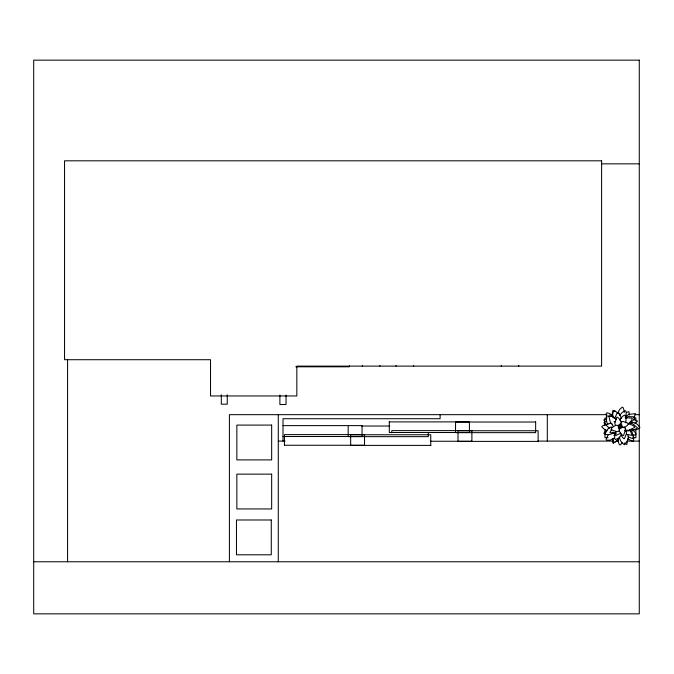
<?xml version="1.0" encoding="UTF-8"?>
<svg xmlns="http://www.w3.org/2000/svg" width="674" height="674" viewBox="0 0 674 674"><rect width="100%" height="100%" fill="white"/><g stroke="black" fill="none" stroke-linecap="round" stroke-linejoin="round"><path stroke-width="1.01" d="M612.009 415.664L612.995 410.306L615.32 411.637M619.895 427.67L619.153 428.201M619.701 426.027L618.993 427.451L619.254 428.411L619.861 426.642L619.238 426.979L619.027 426.204M620.215 426.28L620.788 424.62L620.468 426.836M621.655 424.671L621.849 425.328M628.185 438.108L626.753 444.629L624.52 443.02M625.86 418.091L626.112 416.389L628.69 414.417L635.515 413.625L634.007 417.669M617.721 413.533L619.532 409.556L622.237 407.172C623.256 406.371 624.217 411.047 624.293 412.345M612.936 439.204L613.315 443.079L618.53 439.743M612.733 438.791L613.054 443.104L616.533 441.2L619.355 438.176M619.743 425.926L619.6 426.709L618.656 426.541M615.741 431.192L615.851 435.581L619.928 433.542M609.313 428.26L606.288 425.252C605.597 424.325 610.122 423.424 611.419 423.196M614.705 418.268L617.443 412.421C618.488 411.915 621.344 416.625 621.142 418.596M619.962 420.29C620.257 418.327 624.175 414.459 625.068 415.209L626.07 418.899L625.792 422.75M619.65 415.47L622.245 412.353L625.371 410.677C626.626 410.769 626.382 416.279 625.177 417.821M615.682 432.43C614.427 433.972 614.225 439.482 615.379 439.625L618.774 437.873L621.428 435.075M615.472 432.405L614.688 433.989L612.952 432.11M613.854 435.463L615.985 433.289M618.412 426.566L620.072 425.774M619.617 426.465L619.263 427.072L619.954 427.468L620.164 426.785L620.981 428.47L620.122 427.973L619.76 426.33M620.628 426.381L621.201 425.37L620.425 423.323M608.31 434.941C607.535 435.985 605.26 440.181 606.566 440.223L610.164 440.139L614.107 438.26M619.49 424.788L618.336 426.271M620.889 427.923L621.816 426.65M613.003 426.086L612.186 423.997M629.44 422.91C630.283 421.907 633.172 418.301 632.052 418.032L625.598 417.838M611.756 429.498L609.835 432.674L615.472 432.986M622.624 442.532L620.249 444.941C619.339 445.758 618.134 441.436 617.974 440.223M606.625 417.223L606.263 413.187C607.207 411.865 612.759 414.931 613.719 416.979M630.291 423.584L631.664 422.387L634.891 422.758L637.444 424.409L639.887 427.333C640.249 428.816 634.647 430.526 632.65 429.692M606.305 430.459L603.778 433.281L605.758 433.904M617.982 425.682L620.805 424.746L621.335 423.061C621.403 420.964 617.915 416.625 616.836 417.147L614.789 423.07L615.379 425.26M622.405 427.03L619.574 427.956L619.052 429.641C618.976 431.739 622.473 436.086 623.543 435.556L625.59 429.633L625.009 427.442L623.627 426.903M634.824 423.786L637.545 421.14L633.729 419.59M621.344 424.426L619.878 426.137M625.455 418.107L628.109 416.591L634.706 416.852C635.683 418.006 631.513 422.724 629.297 423.196M613.188 432.986C611.571 434.57 605.328 435.421 604.907 433.972L608.344 428.335L611.082 426.971L612.658 427.518M619.516 426.524L618.075 427.148M620.864 426.179L621.504 425.867M606.103 421.646L603.929 422.649L606.078 424.654M626.458 412.539L628.968 411.603L629.305 415.133M621.816 426.423L620.307 426.928M606.533 424.519C605.311 424.73 600.989 426.094 601.848 426.979L604.367 429.304L606.903 430.551M620.931 422.025L622.995 421.469L628.556 423.398C629.053 424.409 624.975 427.695 623.003 427.628L621.42 427.131L621.184 425.665L620.425 425.235M622.245 427.291L619.895 426.945M632.616 435.396L635.809 434.747C636.753 433.904 633.333 429.961 631.546 429.532M606.347 419.405L603.828 419.835L604.822 421.654M601.596 163.841L639.272 163.841M295.802 366.799L349.351 366.799L349.351 365.721M606.878 414.67L229.404 414.67L229.404 561.771M610.012 414.67L612.102 414.67M635.093 414.67L639.272 414.67M607.03 418.04L604.966 418.04L604.966 420.113M633.838 418.04L635.894 418.04L635.894 421.149M389.302 421.89L469.407 421.89M455.54 422.025L535.645 422.025M282.987 425.614L362.048 425.614L362.048 436.516L282.987 436.516M361.711 426.027L389.799 426.027M608.058 437.721L604.966 437.721L604.966 429.439M632.802 437.721L635.894 437.721L635.894 429.439M278.286 441.091L285.119 441.091M537.844 441.091L613.146 441.091M616.28 441.091L618.37 441.091M627.772 441.091L639.272 441.091M430.273 441.251L471.884 441.251M458.017 441.394L538.122 441.394M284.428 445.253L364.533 445.253M350.665 445.396L430.762 445.396M33.7 561.771L639.272 561.771M627.949 423.946C629.996 423.66 635.178 426.313 634.697 427.417L628.657 430.366L625.893 430.105L624.95 428.816M629.356 423.23L632.338 423.584L637.368 427.653C637.646 428.925 632.128 430.315 630.257 429.582M619.103 424.308L621.757 425.656M614.056 421.646L615.354 421.899M625.025 430.804L629.255 430.905L629.069 430.492M620.788 426.709L621.462 426.937M626.584 434.452L632.06 435.32L629.92 429.49M618.564 427.24L618.42 426.718M620.493 425.757L618.134 425.412L619.903 426.027L619.566 425.395M611.023 416.498L606.44 415.883L606.457 420.205L607.055 423.061L607.982 424.056M628.168 436.744C629.322 437.392 633.737 439.338 633.661 438.083L632.027 431.689L629.802 429.582M624.891 430.408L626.121 431.074L626.567 433.331L624.419 438.723C623.332 439.162 620.442 434.713 620.653 432.767M628.37 438.942C629.39 439.751 633.509 442.169 633.594 440.872L633.636 437.266L632.827 434.401M618.622 427.055L620.105 428.209M615.076 434.191L614.031 433.239M620.156 414.788L614.469 410.466C612.927 410.306 611.984 416.153 613.256 417.998M616.348 419.691C615.295 417.686 609.65 415.016 608.875 416.111L610.4 422.665L612.346 424.637M620.215 425.917L619.398 424.232L620.821 426.145M621.436 425.269L621.832 425.96M619.271 427.594L619.625 428.31M618.521 426.92L618.766 427.594M620.341 425.193L620.518 425.858M619.861 426.844L620.046 427.518M627.898 434.924L628.421 437.94L627.283 440.83L624.41 444.747C621.875 442.978 619.6 440.459 619.608 437.173M604.966 423.221L604.966 425.294M547.313 414.67L547.313 441.091M538.122 441.664L538.122 430.762L458.017 430.762L458.017 441.664M535.645 421.756L535.645 432.649L455.54 432.649L455.54 421.756M518.778 365.451L518.778 366.125M501.254 365.451L501.254 366.125M471.884 441.529L471.884 430.627L391.788 430.627L391.788 432.775M469.407 421.612L469.407 432.514L389.302 432.514L389.302 421.612M440.105 414.67L440.105 418.714L283.013 418.714L283.013 441.091M430.762 445.666L430.762 434.764L350.665 434.764L350.665 445.666M428.285 432.691L428.285 436.651L348.188 436.651L348.188 426.372M413.609 365.451L413.609 366.125M396.076 365.451L396.076 366.125M379.9 365.451L379.9 366.125M364.533 445.522L364.533 434.629L284.428 434.629L284.428 445.522M362.368 365.451L362.368 366.125M286.037 395.082L286.037 404.518L279.887 404.518L279.887 395.082M278.286 414.67L278.286 561.771M227.256 394.787L227.256 404.181L221.308 404.181L221.308 394.787M67.577 359.377L67.577 561.771M618.833 427.291L619.642 429.785L619.103 431.166L616.912 431.756L610.989 429.709C610.459 428.63 614.806 425.134 616.904 425.21L618.589 425.741L618.833 427.291M639.272 60.155L33.7 60.155L33.7 613.846L639.272 613.846L639.272 60.155M601.596 160.808L64.544 160.808L64.544 359.714L210.524 359.714L210.524 395.958L296.83 395.958L296.83 366.125L601.596 366.125L601.596 160.808M271.664 425.092L236.852 425.092L236.852 459.904L271.664 459.904L271.664 425.092M271.664 474.142L236.852 474.142L236.852 508.954L271.664 508.954L271.664 474.142M271.277 519.991L236.464 519.991L236.464 554.803L271.277 554.803L271.277 519.991"/></g></svg>
